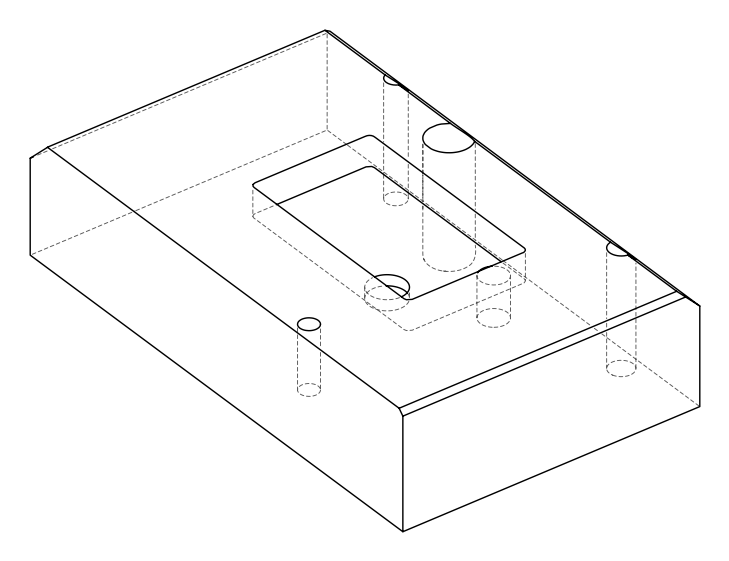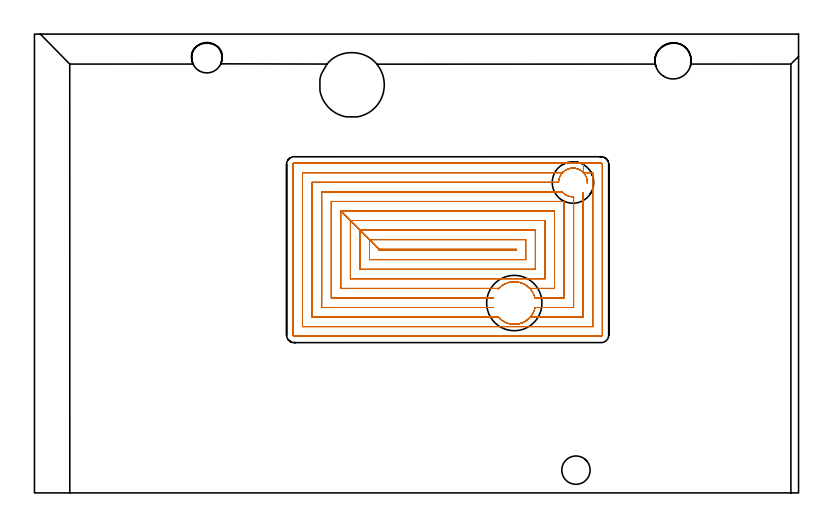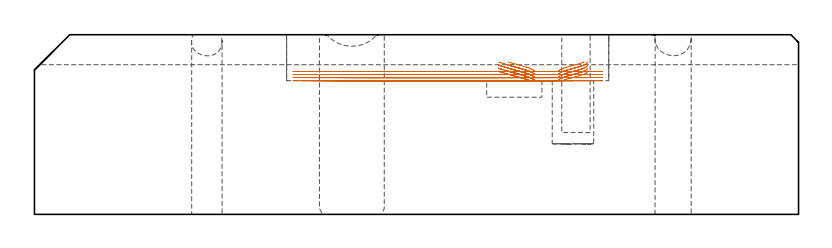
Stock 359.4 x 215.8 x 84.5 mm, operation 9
(PLAN: 11 operations, 8 tool changes, 126.3 min)
(1 DRILL_THROUGH_HOLE_FROM_SOLID_MATERIAL | STEP1HOLE | NXT0301_042 | 0.36 min | 3322 mm3)
(2 DRILL_TO_ENLARGE_THROUGH_HOLE | STEP1HOLE | UGT0301_275 | 0.37 min | 10224 mm3)
(3 INDEXABLE_INSERT_DRILL_THROUGH_HOLE_FROM_SOLID | STEP1HOLE_1 | NXT0302_005 | 0.35 min | 19150 mm3)
(4 INDEXABLE_INSERT_DRILL_BLIND_HOLE_FROM_SOLID | STEP1POCKET | NXT0302_010 | 0.13 min | 15324 mm3)
(5 INDEXABLE_INSERT_DRILL_BLIND_HOLE_FROM_SOLID_1 | STEP1POCKET_2 | UGT0302_005 | 0.05 min | 15595 mm3)
(6 AREA_MILL | FG_CHAMFER_SURFACE | UGT0205_001 | 14.29 min | 34564 mm3)
(7 AREA_MILL_1 | FG_CHAMFER_SURFACE_1 | UGT0205_001 | 10.41 min | 28569 mm3)
(8 AREA_MILL_2 | FG_CHAMFER_SURFACE_2 | UGT0205_001 | 3.41 min | 1329 mm3)
(9 MILL_RECTANGULAR_POCKET | POCKET_RECTANGULAR_STRAIGHT | NXT0201_008 | Follow Part, ap 1.5, ae 75% | 92.77 min | 267900 mm3)
(10 MILL_THROUGH_HOLE_FROM_SOLID_MATERIAL | STEP1HOLE_2 | NXT0201_007 | Circular | 3.8 min | 61223 mm3)
(11 MILL_BLIND_HOLE_FROM_SOLID_MATERIAL | STEP1POCKET_1 | UGT0201_129 | Spiral | 0.38 min | 6400 mm3)
(TOOL NXT0301_042 | Carbide Drill 7.1mm [860.1-0710-057A1-MM 2214] | D7.1 PA140 FL85 Z2)
(TOOL UGT0301_275 | Twist Drill 14.3 mm | D14.3 PA118 FL114 Z2)
(TOOL NXT0302_005 | Index. Insert Drill 17mm [880-D1700L20-05] | D17 PA176 FL85 Z2)
(TOOL NXT0302_010 | Index. Insert Drill 19.5mm [880-D1950L25-05] | D19.5 PA176 FL98 Z2)
(TOOL UGT0302_005 | Indexable Insert Drill 26mm | D26 PA180 FL50 Z2)
(TOOL UGT0205_001 | Chamfer Mill 20 x 3 x 45 deg. | D20 FL50 Z2)
(TOOL NXT0201_008 | ENDMILL 6mm [2P460-0600-NA 1630] | D6 FL26 Z6)
(TOOL NXT0201_007 | ENDMILL 25mm [R216.25-25050GCK54P 1620] | D25 R3 FL54 Z5)
(TOOL UGT0201_129 | Carbide End Mill 11.9 | D11.9 FL15 Z4)
(OP 9 MILL_RECTANGULAR_POCKET, part 2 of 2)
G0 X222.771 Y79.748 Z71.66
G1 X223.369 Y79.567 Z71.493 F250.
X224.543 Y79.359 Z71.173
X225.734 Y79.292 Z70.854
X226.923 Y79.367 Z70.534
X228.096 Y79.583 Z70.215
X229.234 Y79.937 Z69.895
X230.323 Y80.424 Z69.576
X231.345 Y81.037 Z69.256
X232.288 Y81.767 Z68.937
X233.137 Y82.603 Z68.618
X233.881 Y83.535 Z68.298
X234.508 Y84.549 Z67.979
X235.011 Y85.63 Z67.659
X235.382 Y86.763 Z67.34
X235.476 Y87.2 Z67.22
X253.6 F500.
Y139.262
G2 X251.184 Y139.591 R6.768
X248.194 Y141.6 R6.776
G1 X135.1
Y87.2
X215.926
G0 X218.484 Y82.386 Z71.66
G1 X218.736 Y82.111 Z71.56 F250.
X219.071 Y81.814 Z71.44
X219.406 Y81.517 Z71.32
X220.36 Y80.835 Z71.006
X220.748 Y80.613 Z70.886
X221.137 Y80.392 Z70.766
X222.201 Y79.923 Z70.455
X223.312 Y79.581 Z70.143
X224.455 Y79.37 Z69.832
X225.615 Y79.293 Z69.52
X226.776 Y79.35 Z69.209
X227.922 Y79.542 Z68.897
X229.039 Y79.866 Z68.586
X230.11 Y80.317 Z68.274
X231.122 Y80.889 Z67.963
X232.061 Y81.574 Z67.651
X232.914 Y82.364 Z67.34
X233.21 Y82.7 Z67.22
X258.1 F500.
Y141.262
G0 X258.574 Y150.197 Z71.66
G1 X258.389 Y150.444 Z71.577 F250.
X257.669 Y151.154 Z71.306
X256.851 Y151.749 Z71.035
X255.954 Y152.215 Z70.764
X254.996 Y152.542 Z70.493
X254.636 Y152.615 Z70.395
X254.275 Y152.687 Z70.296
X253.31 Y152.756 Z70.037
X252.344 Y152.687 Z69.777
X251.398 Y152.481 Z69.518
X250.491 Y152.142 Z69.258
X249.642 Y151.677 Z68.999
X248.868 Y151.096 Z68.74
X248.184 Y150.41 Z68.48
X247.605 Y149.634 Z68.221
X247.143 Y148.783 Z67.961
X246.807 Y147.875 Z67.702
X246.724 Y147.517 Z67.603
X246.643 Y147.158 Z67.505
X246.561 Y146.468 Z67.319
X246.557 Y146.1 Z67.22
X130.6 F500.
Y82.7
X218.189
G0 X260.029 Y145.569 Z71.66
G1 X260.053 Y145.787 Z71.601 F250.
X260.009 Y146.798 Z71.33
X259.814 Y147.79 Z71.059
X259.474 Y148.743 Z70.788
X258.996 Y149.634 Z70.517
X258.389 Y150.444 Z70.246
X257.669 Y151.154 Z69.975
X256.851 Y151.749 Z69.704
X255.954 Y152.215 Z69.433
X254.996 Y152.542 Z69.162
X254.636 Y152.615 Z69.064
X254.275 Y152.687 Z68.965
X253.254 Y152.756 Z68.691
X252.233 Y152.67 Z68.416
X251.237 Y152.431 Z68.142
X250.289 Y152.045 Z67.867
X249.409 Y151.52 Z67.593
X248.619 Y150.869 Z67.319
X248.368 Y150.6 Z67.22
X126.1 F500.
Y78.2
X262.6
Y150.6
X258.235
Y155.1
X122.1
G3 X121.6 Y154.6 R0.5
G1 Y74.2
G3 X122.1 Y73.7 R0.5
G1 X266.6
G3 X267.1 Y74.2 R0.5
G1 Y154.6
G3 X266.6 Y155.1 R0.5
G1 X258.235
X257.235
G0 X218.21 Y95.911 Z70.22
G1 X218.488 Y96.238 Z70.105 F250.
X219.375 Y97.055 Z69.782
X220.353 Y97.76 Z69.459
X221.409 Y98.342 Z69.136
X222.527 Y98.792 Z68.813
X222.958 Y98.915 Z68.693
X223.388 Y99.038 Z68.573
X224.617 Y99.25 Z68.239
X225.863 Y99.307 Z67.905
X227.106 Y99.209 Z67.571
X228.327 Y98.957 Z67.236
X229.508 Y98.555 Z66.902
X230.629 Y98.01 Z66.568
X231.674 Y97.329 Z66.234
X232.626 Y96.524 Z65.9
X232.935 Y96.2 Z65.78
X244.6 F500.
Y132.6
X144.1
X162.1 Y114.6
Y114.2
X226.6
Y114.6
X162.1
X157.6 Y119.1
Y109.7
X231.1
Y119.1
X157.6
X153.1 Y123.6
Y105.2
X235.6
Y123.6
X153.1
X148.6 Y128.1
Y100.7
X240.1
Y128.1
X148.6
X144.1 Y132.6
Y96.2
X218.466
G0 X222.473 Y98.771 Z70.22
G1 X223.388 Y99.038 Z69.965 F250.
X224.634 Y99.252 Z69.626
X225.897 Y99.306 Z69.287
X227.157 Y99.202 Z68.948
X228.393 Y98.939 Z68.61
X229.587 Y98.522 Z68.271
X230.718 Y97.959 Z67.932
X231.77 Y97.257 Z67.593
X232.724 Y96.428 Z67.255
X233.567 Y95.486 Z66.916
X234.284 Y94.445 Z66.577
X234.864 Y93.322 Z66.239
X235.298 Y92.134 Z65.9
X235.406 Y91.7 Z65.78
X249.1 F500.
Y137.1
X139.6
Y91.7
X215.996
G0 X222.77 Y79.747 Z70.22
G1 X223.561 Y79.523 Z70. F250.
X224.756 Y79.337 Z69.676
X225.965 Y79.296 Z69.352
X227.169 Y79.401 Z69.028
X228.353 Y79.65 Z68.704
X229.497 Y80.041 Z68.38
X230.586 Y80.566 Z68.056
X231.604 Y81.219 Z67.732
X232.535 Y81.99 Z67.408
X233.367 Y82.868 Z67.084
X234.087 Y83.839 Z66.76
X234.685 Y84.891 Z66.436
X235.151 Y86.006 Z66.112
X235.28 Y86.435 Z65.992
X235.362 Y86.711 Z65.914
X235.476 Y87.2 Z65.78
X253.6 F500.
Y139.262
G2 X251.184 Y139.591 R6.768
X248.194 Y141.6 R6.776
G1 X135.1
Y87.2
X215.926
G0 X218.484 Y82.387 Z70.22
G1 X218.736 Y82.111 Z70.12 F250.
X219.071 Y81.814 Z70.
X219.406 Y81.517 Z69.88
X219.939 Y81.115 Z69.701
X220.498 Y80.749 Z69.522
X220.89 Y80.534 Z69.402
X221.282 Y80.319 Z69.282
X222.448 Y79.835 Z68.944
X223.666 Y79.501 Z68.606
X224.915 Y79.323 Z68.268
X226.178 Y79.304 Z67.929
X227.432 Y79.443 Z67.591
X228.659 Y79.74 Z67.253
X229.839 Y80.189 Z66.915
X230.953 Y80.782 Z66.576
X231.984 Y81.511 Z66.238
X232.915 Y82.364 Z65.9
X233.21 Y82.7 Z65.78
X258.1 F500.
Y141.262
G0 X258.574 Y150.197 Z70.22
G1 X258.389 Y150.444 Z70.137 F250.
X257.669 Y151.154 Z69.866
X256.851 Y151.749 Z69.595
X255.954 Y152.215 Z69.324
X254.996 Y152.542 Z69.053
X254.636 Y152.615 Z68.955
X254.275 Y152.687 Z68.856
X253.31 Y152.756 Z68.597
X252.344 Y152.687 Z68.337
X251.398 Y152.481 Z68.078
X250.491 Y152.142 Z67.818
X249.642 Y151.677 Z67.559
X248.868 Y151.096 Z67.3
X248.184 Y150.41 Z67.04
X247.605 Y149.634 Z66.781
X247.143 Y148.783 Z66.521
X246.807 Y147.875 Z66.262
X246.724 Y147.517 Z66.163
X246.643 Y147.158 Z66.065
X246.561 Y146.468 Z65.879
X246.557 Y146.1 Z65.78
X130.6 F500.
Y82.7
X218.189
G0 X260.029 Y145.569 Z70.22
G1 X260.053 Y145.787 Z70.161 F250.
X260.009 Y146.798 Z69.89
X259.814 Y147.79 Z69.619
X259.474 Y148.743 Z69.348
X258.996 Y149.634 Z69.077
X258.389 Y150.444 Z68.806
X257.669 Y151.154 Z68.535
X256.851 Y151.749 Z68.264
X255.954 Y152.215 Z67.993
X254.996 Y152.542 Z67.722
X254.636 Y152.615 Z67.624
X254.275 Y152.687 Z67.525
X253.254 Y152.756 Z67.251
X252.233 Y152.67 Z66.976
X251.237 Y152.431 Z66.702
X250.289 Y152.045 Z66.427
X249.409 Y151.52 Z66.153
X248.619 Y150.869 Z65.879
X248.368 Y150.6 Z65.78
X126.1 F500.
Y78.2
X262.6
Y150.6
X258.235
Y155.1
X122.1
G3 X121.6 Y154.6 R0.5
G1 Y74.2
G3 X122.1 Y73.7 R0.5
G1 X266.6
G3 X267.1 Y74.2 R0.5
G1 Y154.6
G3 X266.6 Y155.1 R0.5
G1 X258.235
X257.235
G0 X218.21 Y95.911 Z68.78
G1 X218.488 Y96.238 Z68.665 F250.
X219.375 Y97.055 Z68.342
X220.353 Y97.76 Z68.019
X221.409 Y98.342 Z67.696
X222.527 Y98.792 Z67.373
X222.958 Y98.915 Z67.253
X223.388 Y99.038 Z67.133
X224.617 Y99.25 Z66.799
X225.862 Y99.307 Z66.465
X227.105 Y99.209 Z66.13
X228.327 Y98.957 Z65.796
X229.507 Y98.555 Z65.462
X230.629 Y98.01 Z65.128
X231.673 Y97.329 Z64.794
X232.626 Y96.524 Z64.46
X232.934 Y96.2 Z64.34
X244.6 F500.
Y132.6
X144.1
X162.1 Y114.6
Y114.2
X226.6
Y114.6
X162.1
X157.6 Y119.1
Y109.7
X231.1
Y119.1
X157.6
X153.1 Y123.6
Y105.2
X235.6
Y123.6
X153.1
X148.6 Y128.1
Y100.7
X240.1
Y128.1
X148.6
X144.1 Y132.6
Y96.2
X218.466
G0 X222.473 Y98.77 Z68.78
G1 X223.388 Y99.038 Z68.524 F250.
X224.634 Y99.251 Z68.186
X225.897 Y99.306 Z67.847
X227.156 Y99.201 Z67.508
X228.393 Y98.939 Z67.17
X229.586 Y98.522 Z66.831
X230.718 Y97.958 Z66.492
X231.769 Y97.257 Z66.153
X232.724 Y96.428 Z65.815
X233.567 Y95.486 Z65.476
X234.284 Y94.445 Z65.137
X234.864 Y93.322 Z64.799
X235.298 Y92.134 Z64.46
X235.405 Y91.7 Z64.34
X249.1 F500.
Y137.1
X139.6
Y91.7
X215.996
G0 X222.768 Y79.737 Z68.78
G1 X223.866 Y79.461 Z68.476 F250.
X224.309 Y79.399 Z68.357
X224.752 Y79.337 Z68.237
X225.961 Y79.296 Z67.913
X227.166 Y79.4 Z67.589
X228.35 Y79.65 Z67.264
X229.495 Y80.04 Z66.94
X230.584 Y80.565 Z66.616
X231.603 Y81.218 Z66.292
X232.534 Y81.989 Z65.968
X233.367 Y82.867 Z65.644
X234.087 Y83.839 Z65.32
X234.685 Y84.89 Z64.996
X235.151 Y86.006 Z64.672
X235.28 Y86.435 Z64.552
X235.362 Y86.711 Z64.474
X235.476 Y87.2 Z64.34
X253.6 F500.
Y139.262
G2 X251.184 Y139.591 R6.768
X248.193 Y141.6 R6.775
G1 X135.1
Y87.2
X215.926
G0 X218.484 Y82.386 Z68.78
G1 X218.736 Y82.111 Z68.68 F250.
X219.071 Y81.814 Z68.56
X219.406 Y81.517 Z68.44
X220.417 Y80.799 Z68.108
X221.508 Y80.212 Z67.776
X222.664 Y79.763 Z67.444
X223.866 Y79.461 Z67.111
X224.309 Y79.399 Z66.992
X224.752 Y79.337 Z66.872
X225.877 Y79.294 Z66.57
X226.999 Y79.377 Z66.269
X228.104 Y79.586 Z65.967
X229.18 Y79.917 Z65.666
X230.211 Y80.367 Z65.364
X231.185 Y80.93 Z65.063
X232.09 Y81.598 Z64.761
X232.915 Y82.364 Z64.46
X233.21 Y82.7 Z64.34
X258.1 F500.
Y141.262
G0 X258.574 Y150.197 Z68.78
G1 X258.389 Y150.444 Z68.697 F250.
X257.669 Y151.154 Z68.426
X256.851 Y151.749 Z68.155
X255.954 Y152.215 Z67.884
X254.996 Y152.542 Z67.613
X254.636 Y152.615 Z67.515
X254.275 Y152.687 Z67.416
X253.31 Y152.756 Z67.157
X252.344 Y152.687 Z66.897
X251.398 Y152.481 Z66.638
X250.491 Y152.142 Z66.378
X249.642 Y151.677 Z66.119
X248.868 Y151.096 Z65.86
X248.184 Y150.41 Z65.6
X247.605 Y149.634 Z65.341
X247.143 Y148.783 Z65.081
X246.807 Y147.875 Z64.822
X246.724 Y147.517 Z64.723
X246.643 Y147.158 Z64.625
X246.561 Y146.468 Z64.439
X246.556 Y146.1 Z64.34
X130.6 F500.
Y82.7
X218.189
G0 X260.029 Y145.569 Z68.78
G1 X260.053 Y145.787 Z68.721 F250.
X260.009 Y146.798 Z68.45
X259.814 Y147.79 Z68.179
X259.474 Y148.743 Z67.908
X258.996 Y149.634 Z67.637
X258.389 Y150.444 Z67.366
X257.669 Y151.154 Z67.095
X256.851 Y151.749 Z66.824
X255.954 Y152.215 Z66.553
X254.996 Y152.542 Z66.282
X254.636 Y152.615 Z66.184
X254.275 Y152.687 Z66.085
X253.254 Y152.756 Z65.811
X252.233 Y152.67 Z65.536
X251.237 Y152.431 Z65.262
X250.289 Y152.045 Z64.987
X249.409 Y151.52 Z64.713
X248.619 Y150.869 Z64.439
X248.368 Y150.6 Z64.34
X126.1 F500.
Y78.2
X262.6
Y150.6
X258.235
Y155.1
X122.1
G3 X121.6 Y154.6 R0.5
G1 Y74.2
G3 X122.1 Y73.7 R0.5
G1 X266.6
G3 X267.1 Y74.2 R0.5
G1 Y154.6
G3 X266.6 Y155.1 R0.5
G1 X258.235
X257.235
G0 X218.21 Y95.911 Z67.34
G1 X218.488 Y96.238 Z67.225 F250.
X219.375 Y97.055 Z66.902
X220.353 Y97.76 Z66.579
X221.409 Y98.342 Z66.256
X222.527 Y98.792 Z65.933
X222.958 Y98.915 Z65.813
X223.388 Y99.038 Z65.693
X224.617 Y99.25 Z65.359
X225.862 Y99.307 Z65.025
X227.105 Y99.209 Z64.691
X228.327 Y98.957 Z64.356
X229.507 Y98.555 Z64.022
X230.629 Y98.01 Z63.688
X231.673 Y97.329 Z63.354
X232.626 Y96.524 Z63.02
X232.934 Y96.2 Z62.9
X244.6 F500.
Y132.6
X144.1
X162.1 Y114.6
Y114.2
X226.6
Y114.6
X162.1
X157.6 Y119.1
Y109.7
X231.1
Y119.1
X157.6
X153.1 Y123.6
Y105.2
X235.6
Y123.6
X153.1
X148.6 Y128.1
Y100.7
X240.1
Y128.1
X148.6
X144.1 Y132.6
Y96.2
X218.466
G0 X222.473 Y98.77 Z67.34
G1 X223.388 Y99.038 Z67.084 F250.
X224.634 Y99.251 Z66.746
X225.897 Y99.306 Z66.407
X227.156 Y99.201 Z66.068
X228.393 Y98.939 Z65.73
X229.586 Y98.522 Z65.391
X230.718 Y97.958 Z65.052
X231.769 Y97.257 Z64.713
X232.724 Y96.428 Z64.375
X233.567 Y95.486 Z64.036
X234.284 Y94.445 Z63.697
X234.864 Y93.322 Z63.359
X235.298 Y92.134 Z63.02
X235.405 Y91.7 Z62.9
X249.1 F500.
Y137.1
X139.6
Y91.7
X215.996
G0 X222.77 Y79.742 Z67.34
G1 X223.699 Y79.494 Z67.082 F250.
X224.885 Y79.325 Z66.761
X226.082 Y79.3 Z66.44
X227.273 Y79.417 Z66.12
X228.442 Y79.675 Z65.799
X229.572 Y80.072 Z65.478
X230.647 Y80.6 Z65.157
X231.65 Y81.253 Z64.836
X232.569 Y82.021 Z64.516
X233.389 Y82.894 Z64.195
X234.099 Y83.858 Z63.874
X234.689 Y84.899 Z63.553
X235.151 Y86.004 Z63.232
X235.279 Y86.433 Z63.112
X235.393 Y86.812 Z63.006
X235.476 Y87.2 Z62.9
X253.6 F500.
Y139.262
G2 X251.184 Y139.591 R6.768
X248.193 Y141.6 R6.775
G1 X135.1
Y87.2
X215.926
G0 X218.483 Y82.387 Z67.34
G1 X218.736 Y82.111 Z67.24 F250.
X219.071 Y81.814 Z67.12
X219.406 Y81.517 Z67.
X220.415 Y80.8 Z66.668
X221.505 Y80.213 Z66.337
X222.658 Y79.765 Z66.005
X223.859 Y79.463 Z65.673
X225.087 Y79.311 Z65.342
X226.325 Y79.312 Z65.01
X227.553 Y79.465 Z64.678
X228.753 Y79.769 Z64.347
X229.906 Y80.219 Z64.015
X230.995 Y80.808 Z63.683
X232.003 Y81.527 Z63.352
X232.915 Y82.364 Z63.02
X233.21 Y82.7 Z62.9
X258.1 F500.
Y141.262
G0 X258.574 Y150.197 Z67.34
G1 X258.389 Y150.444 Z67.257 F250.
X257.669 Y151.154 Z66.986
X256.851 Y151.749 Z66.715
X255.954 Y152.215 Z66.444
X254.996 Y152.542 Z66.173
X254.636 Y152.615 Z66.075
X254.275 Y152.687 Z65.976
X253.31 Y152.756 Z65.717
X252.344 Y152.687 Z65.457
X251.398 Y152.481 Z65.198
X250.491 Y152.142 Z64.939
X249.642 Y151.677 Z64.679
X248.868 Y151.096 Z64.42
X248.184 Y150.41 Z64.16
X247.605 Y149.634 Z63.901
X247.143 Y148.783 Z63.641
X246.807 Y147.875 Z63.382
X246.724 Y147.517 Z63.283
X246.643 Y147.158 Z63.185
X246.561 Y146.468 Z62.999
X246.556 Y146.1 Z62.9
X130.6 F500.
Y82.7
X218.189
G0 X260.029 Y145.569 Z67.34
G1 X260.053 Y145.787 Z67.281 F250.
X260.009 Y146.798 Z67.01
X259.814 Y147.79 Z66.739
X259.474 Y148.743 Z66.468
X258.996 Y149.634 Z66.197
X258.389 Y150.444 Z65.926
X257.669 Y151.154 Z65.655
X256.851 Y151.749 Z65.384
X255.954 Y152.215 Z65.113
X254.996 Y152.542 Z64.842
X254.636 Y152.615 Z64.744
X254.275 Y152.687 Z64.645
X253.254 Y152.756 Z64.371
X252.233 Y152.67 Z64.096
X251.237 Y152.431 Z63.822
X250.289 Y152.045 Z63.547
X249.409 Y151.52 Z63.273
X248.619 Y150.869 Z62.999
X248.368 Y150.6 Z62.9
X126.1 F500.
Y78.2
X262.6
Y150.6
X258.235
Y155.1
X122.1
G3 X121.6 Y154.6 R0.5
G1 Y74.2
G3 X122.1 Y73.7 R0.5
G1 X266.6
G3 X267.1 Y74.2 R0.5
G1 Y154.6
G3 X266.6 Y155.1 R0.5
G1 X258.235
X257.235
G0 Z94.5
M5
M2
